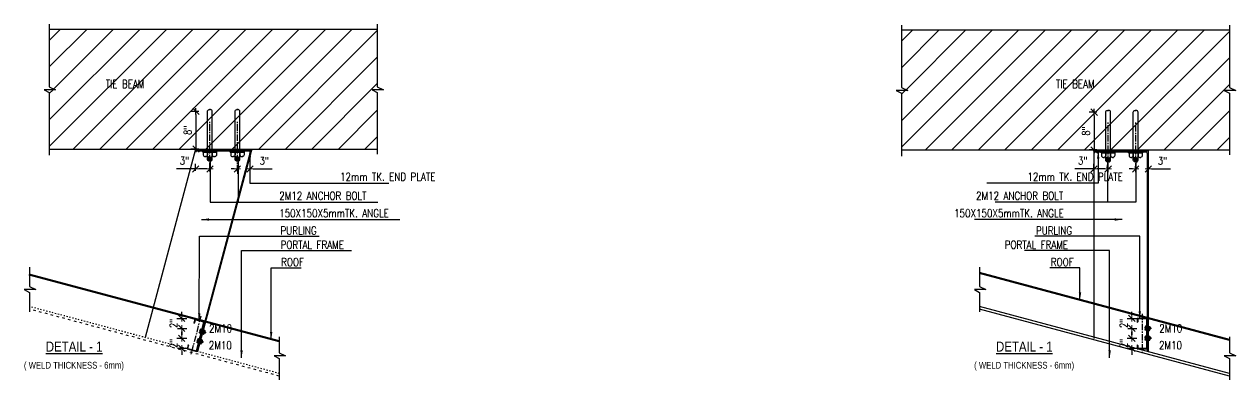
# Model space of a CAD drawing. Extents: x -95606 to 113309, y -42160 to -940.
# Drawn here: x -95188.2 to -94945.9, y -25298.9 to -25227.8 of the extents above; entities that cross this region are included whole.
import ezdxf

# ---------------------------------------------------------------- set-up
doc = ezdxf.new("R2010")
doc.units = 0
doc.header["$LTSCALE"] = 0.02
doc.header["$MEASUREMENT"] = 0
doc.header["$PDMODE"] = 3
doc.header["$PDSIZE"] = -2
for name, pattern in [('ACAD_ISO03W100', [30, 12, -18]), ('CENTER', [50.8, 31.75, -6.35, 6.35, -6.35]), ('CENTERX2', [101.6, 63.5, -12.7, 12.7, -12.7]), ('DASHEDX2', [1.5, 1, -0.5])]:
    doc.linetypes.add(name, pattern=pattern)
doc.layers.get('0').update_dxf_attribs({"linetype": 'CONTINUOUS'})
doc.layers.get('DEFPOINTS').update_dxf_attribs({"linetype": 'CONTINUOUS'})
for name, color, linetype in [('A-5T', 4, 'CONTINUOUS'), ('A-C PURLIN', 1, 'CONTINUOUS'), ('A-DIM', 1, 'CONTINUOUS'), ('A-GRID', 7, 'CENTERX2'), ('A-OL', 2, 'CONTINUOUS'), ('A-P FRAME', 4, 'CONTINUOUS'), ('dimentions', 8, 'CONTINUOUS'), ('EXLINE', 33, 'CONTINUOUS'), ('GUSSET', 1, 'CONTINUOUS'), ('OL', 2, 'CONTINUOUS'), ('RF5', 6, 'CONTINUOUS'), ('S-DIM', 7, 'CONTINUOUS'), ('S-TXT', 2, 'CONTINUOUS')]:
    doc.layers.add(name, color=color, linetype=linetype)
doc.layers.add('HACH', color=8, linetype='CONTINUOUS', lineweight=9)
doc.styles.add('ROMANS', font='romans.shx', dxfattribs={"width": 0.8})
doc.styles.get("Standard").update_dxf_attribs({"font": 'ISOCP'})
doc.dimstyles.new('DA16', dxfattribs={"dimscale": 16, "dimtxt": 0.1, "dimasz": 0.09375, "dimexe": 0, "dimexo": 0, "dimgap": 0.03125, "dimtad": 1, "dimdec": 0, "dimzin": 7, "dimdsep": 46, "dimlunit": 4, "dimtxsty": 'ROMANS', "dimcen": 0.09375, "dimclrd": 1, "dimclre": 1, "dimclrt": 2, "dimadec": 0, "dimazin": 0, "dimtfac": 0.03125, "dimtdec": 4, "dimtofl": 0, "dimtmove": 0, "dimatfit": 3, "dimfxl": 1, "dimfrac": 2, "dimtolj": 1, "dimtzin": 0, "dimarcsym": 0})
doc.dimstyles.new('TK16', dxfattribs={"dimscale": 16, "dimtxt": 0.09375, "dimasz": 0.04, "dimexe": 0.0625, "dimexo": 0.015625, "dimgap": 0.046875, "dimtad": 1, "dimdec": 1, "dimzin": 11, "dimdsep": 46, "dimlunit": 4, "dimtxsty": 'ROMANS', "dimblk1": 'TK1', "dimblk2": 'TK1', "dimsah": 1, "dimcen": 0.09375, "dimclrd": 1, "dimclre": 1, "dimclrt": 2, "dimadec": 0, "dimazin": 0, "dimtfac": 1, "dimtofl": 0, "dimtmove": 0, "dimatfit": 3, "dimldrblk": 'TK1', "dimfxl": 1, "dimfrac": 2, "dimtolj": 1, "dimtzin": 9, "dimarcsym": 0})

# ---------------------------------------------------------------- blocks, each defined once
blk = doc.blocks.new('A$C6334769A')
at = {"layer": 'GUSSET'}
h = blk.add_hatch(dxfattribs=at)
h.set_pattern_fill('LINE', color=8, scale=33, angle=-90, style=0)
h.set_pattern_definition([(90, (48431.668, -199664.318), (4.125, 2e-16), [])])
edge = h.paths.add_edge_path()
edge.add_line((13, 8.1), (26.4, 8.1))
edge.add_ellipse((26.4, 2.1), major_axis=(4.24, -4.24), ratio=1, start_angle=45, end_angle=135, ccw=False)
edge.add_line((32.4, 2.1), (32.4, 0))
edge.add_line((32.4, 0), (32.4, -2.1))
edge.add_ellipse((26.4, -2.1), major_axis=(4.24, 4.24), ratio=1, start_angle=225, end_angle=315, ccw=False)
edge.add_line((26.4, -8.1), (19.2, -8.1))
edge.add_line((19.2, -8.1), (13, -8.1))
edge.add_ellipse((13, -2.1), major_axis=(4.24, -4.24), ratio=1, start_angle=315, end_angle=405)
edge.add_line((19, -2.1), (19, 0))
edge.add_line((19, 0), (19, 2.1))
edge.add_ellipse((13, 2.1), major_axis=(4.24, -4.24), ratio=1, start_angle=45, end_angle=135)
at = {"layer": 'A-OL', "color": 1}
for p, q in [((2.5, 23.5), (0, 23.5)), ((0, 23.5), (0, -23.7)), ((2.5, -23.7), (2.5, 23.5)), ((2.5, -23.7), (0, -23.7))]:
    blk.add_line(p, q, dxfattribs=at)
at = {"layer": 'OL', "linetype": 'DASHEDX2'}
for p, q in [((0, 7.9), (-15.9, 7.9)), ((0, -8.1), (-15.9, -8.1))]:
    blk.add_line(p, q, dxfattribs=at)
at = {"layer": 'OL'}
blk.add_line((24, -8.1), (2.1, -8.1), dxfattribs=at)
for points in [[(2.5, 22.1), (11.5, 22.1, -0.414214), (17.5, 16.1), (17.5, 17.6)], [(2.5, 8.1), (11.5, 8.1, 0.414214), (17.5, 14.1), (17.5, 17.6)], [(19, 0), (19, 2.1, 0.414214), (13, 8.1), (5.7, 8.1)], [(19, 0), (19, -2.1, -0.414214), (13, -8.1), (10.8, -8.1)], [(32.4, 0), (32.4, 2.1, 0.414214), (26.4, 8.1), (11, 8.1)], [(32.4, 0), (32.4, -2.1, -0.414214), (26.4, -8.1), (11, -8.1)], [(2.5, -8.1), (11.5, -8.1, -0.414214), (17.5, -14.1), (17.5, -12.6)], [(2.5, -22.1), (11.5, -22.1, 0.414214), (17.5, -16.1), (17.5, -12.6)]]:
    blk.add_lwpolyline(points, format="xyb", dxfattribs=at)
blk.add_lwpolyline([(21.1, -8.1), (20, -8.1), (2.1, -8.1)], dxfattribs=at)
blk = doc.blocks.new('A$C266C00F5')
at = {"layer": 'A-GRID'}
blk.add_line((0, 1.42), (9.91, 1.42), dxfattribs=at)
at = {"layer": 'A-P FRAME', "color": 2, "ltscale": 7}
for p, q in [((4.48, 1.9), (11.98, 1.9)), ((4.48, 0.94), (11.98, 0.94))]:
    blk.add_line(p, q, dxfattribs=at)
at = {"layer": 'OL'}
for points in [[(11.2, 1.9), (11.98, 1.9, -0.414214), (12.34, 1.54), (12.34, 1.33)], [(11.2, 0.94), (11.98, 0.94, 0.414214), (12.34, 1.3), (12.34, 1.51)]]:
    blk.add_lwpolyline(points, format="xyb", dxfattribs=at)
at = {"layer": 'A-P FRAME', "color": 2, "ltscale": 7, "xscale": -0.06, "yscale": 0.06, "zscale": 0.06}
blk.add_blockref('A$C6334769A', (4, 1.42), dxfattribs=at)
blk = doc.blocks.new('TK1')
at = {"color": 4, "linetype": 'Continuous'}
blk.add_line((-1, -1), (1, 1), dxfattribs=at)
at = {"color": 1, "linetype": 'ByBlock'}
blk.add_line((-1, 0), (1, 0), dxfattribs=at)
blk = doc.blocks.new('*D665')
at = {"layer": 'DEFPOINTS', "color": 0, "lineweight": -2, "transparency": 16777216}
for p in [(-94973.43, -25245.41), (-94974.25, -25252.95), (-94973.43, -25252.95)]:
    blk.add_point(p, dxfattribs=at)
at = {"layer": 'dimentions', "color": 1, "lineweight": -2, "transparency": 16777216}
for p, q in [((-94973.68, -25245.41), (-94975.25, -25245.41)), ((-94974.25, -25246.05), (-94974.25, -25252.31)), ((-94973.68, -25252.95), (-94975.25, -25252.95))]:
    blk.add_line(p, q, dxfattribs=at)
at = {"layer": 'dimentions', "color": 1, "lineweight": -2, "transparency": 16777216, "xscale": 0.64, "yscale": 0.64, "zscale": 0.64}
for p, rotation in [((-94974.25, -25245.41), 90), ((-94974.25, -25252.95), 270)]:
    blk.add_blockref('TK1', p, dxfattribs=dict(at, rotation=rotation))
at = {"layer": 'dimentions', "color": 2, "transparency": 16777216, "insert": (-94975.89, -25249.18), "char_height": 1.5, "attachment_point": 5, "rotation": 90, "style": 'ROMANS'}
blk.add_mtext('\\A1;8"', dxfattribs=at)
blk = doc.blocks.new('*D666')
at = {"layer": 'DEFPOINTS', "color": 0, "lineweight": -2, "transparency": 16777216}
for p in [(-94967.95, -25286.61), (-94967.77, -25288.61), (-94966.71, -25288.61)]:
    blk.add_point(p, dxfattribs=at)
at = {"layer": 'HACH', "color": 1, "lineweight": -2, "transparency": 16777216}
for p, q in [((-94967.67, -25286.61), (-94965.71, -25286.61)), ((-94966.71, -25285.97), (-94966.71, -25285.33)), ((-94967.52, -25288.61), (-94965.71, -25288.61)), ((-94966.71, -25289.25), (-94966.71, -25289.89))]:
    blk.add_line(p, q, dxfattribs=at)
at = {"layer": 'HACH', "color": 1, "lineweight": -2, "transparency": 16777216, "xscale": 0.64, "yscale": 0.64, "zscale": 0.64}
for p, rotation in [((-94966.71, -25286.61), 270), ((-94966.71, -25288.61), 90)]:
    blk.add_blockref('TK1', p, dxfattribs=dict(at, rotation=rotation))
at = {"layer": 'HACH', "color": 2, "transparency": 16777216, "insert": (-94968.35, -25287.61), "char_height": 1.5, "attachment_point": 5, "rotation": 90, "style": 'ROMANS'}
blk.add_mtext('\\A1;2"', dxfattribs=at)
blk = doc.blocks.new('*D667')
at = {"layer": 'DEFPOINTS', "color": 0, "lineweight": -2, "transparency": 16777216}
for p in [(-94967.95, -25290.6), (-94967.77, -25292.6), (-94966.71, -25292.6)]:
    blk.add_point(p, dxfattribs=at)
at = {"layer": 'HACH', "color": 1, "lineweight": -2, "transparency": 16777216}
for p, q in [((-94967.67, -25290.6), (-94965.71, -25290.6)), ((-94966.71, -25289.96), (-94966.71, -25289.32)), ((-94967.52, -25292.6), (-94965.71, -25292.6)), ((-94966.71, -25293.24), (-94966.71, -25293.88))]:
    blk.add_line(p, q, dxfattribs=at)
at = {"layer": 'HACH', "color": 1, "lineweight": -2, "transparency": 16777216, "xscale": 0.64, "yscale": 0.64, "zscale": 0.64}
for p, rotation in [((-94966.71, -25290.6), 270), ((-94966.71, -25292.6), 90)]:
    blk.add_blockref('TK1', p, dxfattribs=dict(at, rotation=rotation))
at = {"layer": 'HACH', "color": 2, "transparency": 16777216, "insert": (-94968.35, -25291.6), "char_height": 1.5, "attachment_point": 5, "rotation": 90, "style": 'ROMANS'}
blk.add_mtext('\\A1;2"', dxfattribs=at)
blk = doc.blocks.new('*D668')
at = {"layer": 'DEFPOINTS', "color": 0, "lineweight": -2, "transparency": 16777216}
for p in [(-94965.94, -25256.58), (-94963.43, -25256.58), (-94963.43, -25256.76)]:
    blk.add_point(p, dxfattribs=at)
at = {"layer": 'HACH', "color": 1, "lineweight": -2, "transparency": 16777216}
for p, q in [((-94966.58, -25256.76), (-94967.22, -25256.76)), ((-94965.94, -25256.76), (-94965.94, -25257.76)), ((-94963.43, -25256.76), (-94963.43, -25257.76)), ((-94962.79, -25256.76), (-94959, -25256.76))]:
    blk.add_line(p, q, dxfattribs=at)
at = {"layer": 'HACH', "color": 1, "lineweight": -2, "transparency": 16777216, "xscale": 0.64, "yscale": 0.64, "zscale": 0.64}
blk.add_blockref('TK1', (-94965.94, -25256.76), dxfattribs=at)
at = {"layer": 'HACH', "color": 1, "lineweight": -2, "transparency": 16777216, "xscale": 0.64, "yscale": 0.64, "zscale": 0.64, "rotation": 180}
blk.add_blockref('TK1', (-94963.43, -25256.76), dxfattribs=at)
at = {"layer": 'HACH', "color": 2, "transparency": 16777216, "insert": (-94960.57, -25255.12), "char_height": 1.5, "attachment_point": 5, "style": 'ROMANS'}
blk.add_mtext('\\A1;3"', dxfattribs=at)
blk = doc.blocks.new('*D669')
at = {"layer": 'DEFPOINTS', "color": 0, "lineweight": -2, "transparency": 16777216}
for p in [(-94974.3, -25256.74), (-94974.3, -25257.39), (-94971.45, -25257.39)]:
    blk.add_point(p, dxfattribs=at)
at = {"layer": 'HACH', "color": 1, "lineweight": -2, "transparency": 16777216}
for p, q in [((-94974.3, -25256.74), (-94978.1, -25256.74)), ((-94974.3, -25257.14), (-94974.3, -25255.74)), ((-94972.09, -25256.74), (-94973.66, -25256.74)), ((-94971.45, -25257.14), (-94971.45, -25255.74))]:
    blk.add_line(p, q, dxfattribs=at)
at = {"layer": 'HACH', "color": 1, "lineweight": -2, "transparency": 16777216, "xscale": 0.64, "yscale": 0.64, "zscale": 0.64, "rotation": 180}
blk.add_blockref('TK1', (-94974.3, -25256.74), dxfattribs=at)
at = {"layer": 'HACH', "color": 1, "lineweight": -2, "transparency": 16777216, "xscale": 0.64, "yscale": 0.64, "zscale": 0.64}
blk.add_blockref('TK1', (-94971.45, -25256.74), dxfattribs=at)
at = {"layer": 'HACH', "color": 2, "transparency": 16777216, "insert": (-94976.52, -25255.1), "char_height": 1.5, "attachment_point": 5, "style": 'ROMANS'}
blk.add_mtext('\\A1;3"', dxfattribs=at)
blk = doc.blocks.new('*D670')
at = {"layer": 'DEFPOINTS', "color": 0, "lineweight": -2, "transparency": 16777216}
for p in [(-95153.08, -25245.25), (-95153.9, -25252.79), (-95153.08, -25252.79)]:
    blk.add_point(p, dxfattribs=at)
at = {"layer": 'dimentions', "color": 1, "lineweight": -2, "transparency": 16777216}
for p, q in [((-95153.33, -25245.25), (-95154.9, -25245.25)), ((-95153.9, -25245.89), (-95153.9, -25252.15)), ((-95153.33, -25252.79), (-95154.9, -25252.79))]:
    blk.add_line(p, q, dxfattribs=at)
at = {"layer": 'dimentions', "color": 1, "lineweight": -2, "transparency": 16777216, "xscale": 0.64, "yscale": 0.64, "zscale": 0.64}
for p, rotation in [((-95153.9, -25245.25), 90), ((-95153.9, -25252.79), 270)]:
    blk.add_blockref('TK1', p, dxfattribs=dict(at, rotation=rotation))
at = {"layer": 'dimentions', "color": 2, "transparency": 16777216, "insert": (-95155.54, -25249.02), "char_height": 1.5, "attachment_point": 5, "rotation": 90, "style": 'ROMANS'}
blk.add_mtext('\\A1;8"', dxfattribs=at)
blk = doc.blocks.new('*D674')
at = {"layer": 'DEFPOINTS', "color": 0, "lineweight": -2, "transparency": 16777216}
for p in [(-95157.98, -25286.61), (-95157.81, -25288.61), (-95156.74, -25288.61)]:
    blk.add_point(p, dxfattribs=at)
at = {"layer": 'HACH', "color": 1, "lineweight": -2, "transparency": 16777216}
for p, q in [((-95157.7, -25286.61), (-95155.74, -25286.61)), ((-95156.74, -25285.97), (-95156.74, -25285.33)), ((-95157.56, -25288.61), (-95155.74, -25288.61)), ((-95156.74, -25289.25), (-95156.74, -25289.89))]:
    blk.add_line(p, q, dxfattribs=at)
at = {"layer": 'HACH', "color": 1, "lineweight": -2, "transparency": 16777216, "xscale": 0.64, "yscale": 0.64, "zscale": 0.64}
for p, rotation in [((-95156.74, -25286.61), 270), ((-95156.74, -25288.61), 90)]:
    blk.add_blockref('TK1', p, dxfattribs=dict(at, rotation=rotation))
at = {"layer": 'HACH', "color": 2, "transparency": 16777216, "insert": (-95158.38, -25287.61), "char_height": 1.5, "attachment_point": 5, "rotation": 90, "style": 'ROMANS'}
blk.add_mtext('\\A1;2"', dxfattribs=at)
blk = doc.blocks.new('*D671')
at = {"layer": 'DEFPOINTS', "color": 0, "lineweight": -2, "transparency": 16777216}
for p in [(-95157.98, -25290.6), (-95157.81, -25292.6), (-95156.74, -25292.6)]:
    blk.add_point(p, dxfattribs=at)
at = {"layer": 'HACH', "color": 1, "lineweight": -2, "transparency": 16777216}
for p, q in [((-95157.7, -25290.6), (-95155.74, -25290.6)), ((-95156.74, -25289.96), (-95156.74, -25289.32)), ((-95157.56, -25292.6), (-95155.74, -25292.6)), ((-95156.74, -25293.24), (-95156.74, -25293.88))]:
    blk.add_line(p, q, dxfattribs=at)
at = {"layer": 'HACH', "color": 1, "lineweight": -2, "transparency": 16777216, "xscale": 0.64, "yscale": 0.64, "zscale": 0.64}
for p, rotation in [((-95156.74, -25290.6), 270), ((-95156.74, -25292.6), 90)]:
    blk.add_blockref('TK1', p, dxfattribs=dict(at, rotation=rotation))
at = {"layer": 'HACH', "color": 2, "transparency": 16777216, "insert": (-95158.38, -25291.6), "char_height": 1.5, "attachment_point": 5, "rotation": 90, "style": 'ROMANS'}
blk.add_mtext('\\A1;2"', dxfattribs=at)
blk = doc.blocks.new('*D672')
at = {"layer": 'DEFPOINTS', "color": 0, "lineweight": -2, "transparency": 16777216}
for p in [(-95145.59, -25256.58), (-95143.08, -25256.58), (-95143.08, -25256.76)]:
    blk.add_point(p, dxfattribs=at)
at = {"layer": 'HACH', "color": 1, "lineweight": -2, "transparency": 16777216}
for p, q in [((-95146.23, -25256.76), (-95146.87, -25256.76)), ((-95145.59, -25256.76), (-95145.59, -25257.76)), ((-95143.08, -25256.76), (-95143.08, -25257.76)), ((-95142.44, -25256.76), (-95138.65, -25256.76))]:
    blk.add_line(p, q, dxfattribs=at)
at = {"layer": 'HACH', "color": 1, "lineweight": -2, "transparency": 16777216, "xscale": 0.64, "yscale": 0.64, "zscale": 0.64}
blk.add_blockref('TK1', (-95145.59, -25256.76), dxfattribs=at)
at = {"layer": 'HACH', "color": 1, "lineweight": -2, "transparency": 16777216, "xscale": 0.64, "yscale": 0.64, "zscale": 0.64, "rotation": 180}
blk.add_blockref('TK1', (-95143.08, -25256.76), dxfattribs=at)
at = {"layer": 'HACH', "color": 2, "transparency": 16777216, "insert": (-95140.22, -25255.12), "char_height": 1.5, "attachment_point": 5, "style": 'ROMANS'}
blk.add_mtext('\\A1;3"', dxfattribs=at)
blk = doc.blocks.new('*D673')
at = {"layer": 'DEFPOINTS', "color": 0, "lineweight": -2, "transparency": 16777216}
for p in [(-95153.95, -25256.74), (-95153.95, -25257.39), (-95151.1, -25257.39)]:
    blk.add_point(p, dxfattribs=at)
at = {"layer": 'HACH', "color": 1, "lineweight": -2, "transparency": 16777216}
for p, q in [((-95153.95, -25256.74), (-95157.75, -25256.74)), ((-95153.95, -25257.14), (-95153.95, -25255.74)), ((-95151.74, -25256.74), (-95153.31, -25256.74)), ((-95151.1, -25257.14), (-95151.1, -25255.74))]:
    blk.add_line(p, q, dxfattribs=at)
at = {"layer": 'HACH', "color": 1, "lineweight": -2, "transparency": 16777216, "xscale": 0.64, "yscale": 0.64, "zscale": 0.64, "rotation": 180}
blk.add_blockref('TK1', (-95153.95, -25256.74), dxfattribs=at)
at = {"layer": 'HACH', "color": 1, "lineweight": -2, "transparency": 16777216, "xscale": 0.64, "yscale": 0.64, "zscale": 0.64}
blk.add_blockref('TK1', (-95151.1, -25256.74), dxfattribs=at)
at = {"layer": 'HACH', "color": 2, "transparency": 16777216, "insert": (-95156.17, -25255.1), "char_height": 1.5, "attachment_point": 5, "style": 'ROMANS'}
blk.add_mtext('\\A1;3"', dxfattribs=at)

msp = doc.modelspace()

# ---------------------------------------------------------------- hatches: boundary and pattern name
at = {"layer": 'dimentions', "ltscale": 2}
h = msp.add_hatch(dxfattribs=at)
h.set_pattern_fill('ANSI31', color=1, angle=-0.00023, style=0)
h.set_pattern_definition([(44.99976675, (-74378.30204, 3754.61293), (-0.0883879878, 0.0883887075), [])])
h.paths.add_polyline_path([(-95150.351, -25252.793), (-95150.591, -25252.793), (-95150.591, -25253.033), (-95150.351, -25253.033), (-95142.7, -25253.033), (-95142.7, -25252.793)])
h.paths.add_polyline_path([(-95153.951, -25252.793), (-95153.951, -25253.033), (-95150.591, -25253.033), (-95150.591, -25252.793)])
h = msp.add_hatch(dxfattribs=at)
h.set_pattern_fill('ANSI31', color=1, style=0)
h.set_pattern_definition([(45, (-74198.77005, 3754.53959), (-0.08838834765, 0.08838834765), [])])
h.paths.add_polyline_path([(-94970.701, -25252.951), (-94970.941, -25252.951), (-94970.941, -25253.191), (-94970.701, -25253.191), (-94963.433, -25253.191), (-94963.433, -25252.951)])
h.paths.add_polyline_path([(-94974.301, -25252.951), (-94974.301, -25253.191), (-94970.941, -25253.191), (-94970.941, -25252.951)])
at = {"layer": 'GUSSET'}
h = msp.add_hatch(dxfattribs=at)
h.set_pattern_fill('LINE', color=8, scale=0.486756, angle=90.292, style=0)
h.set_pattern_definition([(269.708, (-94233.9995, -22347.20231), (0.0608437713, -0.0003100845), [])])
edge = h.paths.add_edge_path()
edge.add_line((-94963.185, -25288.732), (-94962.987, -25288.733))
edge.add_ellipse((-94962.986, -25288.644), major_axis=(0.0779, 0.0419), ratio=1, start_angle=241.416, end_angle=331.416)
edge.add_line((-94962.898, -25288.645), (-94962.898, -25288.614))
edge.add_line((-94962.898, -25288.614), (-94962.898, -25288.583))
edge.add_ellipse((-94962.986, -25288.582), major_axis=(0.0779, 0.0419), ratio=1, start_angle=331.416, end_angle=421.416)
edge.add_line((-94962.986, -25288.494), (-94963.092, -25288.493))
edge.add_line((-94963.092, -25288.493), (-94963.184, -25288.493))
edge.add_ellipse((-94963.185, -25288.581), major_axis=(0.0779, 0.0419), ratio=1, start_angle=331.416, end_angle=421.416, ccw=False)
edge.add_line((-94963.096, -25288.582), (-94963.096, -25288.613))
edge.add_line((-94963.096, -25288.613), (-94963.097, -25288.644))
edge.add_ellipse((-94963.185, -25288.643), major_axis=(0.0779, 0.0419), ratio=1, start_angle=241.416, end_angle=331.416, ccw=False)
h = msp.add_hatch(dxfattribs=at)
h.set_pattern_fill('LINE', color=8, scale=0.486756, angle=75.292, style=0)
h.set_pattern_definition([(254.7079955, (-93687.12833, -22638.842), (0.0586903131, -0.01604705), [])])
edge = h.paths.add_edge_path()
edge.add_line((-95152.792, -25291.414), (-95152.6, -25291.466))
edge.add_ellipse((-95152.577, -25291.381), major_axis=(0.0861, 0.0203), ratio=1, start_angle=241.416, end_angle=331.416)
edge.add_line((-95152.492, -25291.404), (-95152.484, -25291.374))
edge.add_line((-95152.484, -25291.374), (-95152.475, -25291.344))
edge.add_ellipse((-95152.561, -25291.321), major_axis=(0.0861, 0.0203), ratio=1, start_angle=331.416, end_angle=421.416)
edge.add_line((-95152.537, -25291.236), (-95152.64, -25291.208))
edge.add_line((-95152.64, -25291.208), (-95152.729, -25291.183))
edge.add_ellipse((-95152.752, -25291.269), major_axis=(0.0861, 0.0203), ratio=1, start_angle=331.416, end_angle=421.416, ccw=False)
edge.add_line((-95152.667, -25291.292), (-95152.675, -25291.322))
edge.add_line((-95152.675, -25291.322), (-95152.683, -25291.352))
edge.add_ellipse((-95152.769, -25291.329), major_axis=(0.0861, 0.0203), ratio=1, start_angle=241.416, end_angle=331.416, ccw=False)
h = msp.add_hatch(dxfattribs=at)
h.set_pattern_fill('LINE', color=8, scale=0.486756, angle=75.292, style=0)
h.set_pattern_definition([(254.7079955, (-93686.615286, -22636.9273), (0.0586903131, -0.01604705), [])])
edge = h.paths.add_edge_path()
edge.add_line((-95152.279, -25289.499), (-95152.087, -25289.552))
edge.add_ellipse((-95152.064, -25289.466), major_axis=(0.0861, 0.0203), ratio=1, start_angle=241.416, end_angle=331.416)
edge.add_line((-95151.979, -25289.49), (-95151.97, -25289.46))
edge.add_line((-95151.97, -25289.46), (-95151.962, -25289.43))
edge.add_ellipse((-95152.048, -25289.406), major_axis=(0.0861, 0.0203), ratio=1, start_angle=331.416, end_angle=421.416)
edge.add_line((-95152.024, -25289.321), (-95152.127, -25289.293))
edge.add_line((-95152.127, -25289.293), (-95152.216, -25289.269))
edge.add_ellipse((-95152.239, -25289.354), major_axis=(0.0861, 0.0203), ratio=1, start_angle=331.416, end_angle=421.416, ccw=False)
edge.add_line((-95152.154, -25289.377), (-95152.162, -25289.407))
edge.add_line((-95152.162, -25289.407), (-95152.17, -25289.437))
edge.add_ellipse((-95152.256, -25289.414), major_axis=(0.0861, 0.0203), ratio=1, start_angle=241.416, end_angle=331.416, ccw=False)
h = msp.add_hatch(dxfattribs=at)
h.set_pattern_fill('LINE', color=8, scale=0.486756, angle=90.292, style=0)
h.set_pattern_definition([(269.708, (-94233.9995, -22349.18456), (0.0608437713, -0.0003100845), [])])
edge = h.paths.add_edge_path()
edge.add_line((-94963.185, -25290.714), (-94962.987, -25290.715))
edge.add_ellipse((-94962.986, -25290.627), major_axis=(0.0779, 0.0419), ratio=1, start_angle=241.416, end_angle=331.416)
edge.add_line((-94962.898, -25290.627), (-94962.898, -25290.596))
edge.add_line((-94962.898, -25290.596), (-94962.898, -25290.565))
edge.add_ellipse((-94962.986, -25290.565), major_axis=(0.0779, 0.0419), ratio=1, start_angle=331.416, end_angle=421.416)
edge.add_line((-94962.986, -25290.476), (-94963.092, -25290.475))
edge.add_line((-94963.092, -25290.475), (-94963.184, -25290.475))
edge.add_ellipse((-94963.185, -25290.564), major_axis=(0.0779, 0.0419), ratio=1, start_angle=331.416, end_angle=421.416, ccw=False)
edge.add_line((-94963.096, -25290.564), (-94963.096, -25290.595))
edge.add_line((-94963.096, -25290.595), (-94963.097, -25290.626))
edge.add_ellipse((-94963.185, -25290.626), major_axis=(0.0779, 0.0419), ratio=1, start_angle=241.416, end_angle=331.416, ccw=False)
at = {"layer": 'S-TXT', "linetype": 'CENTER', "lineweight": -2}
h = msp.add_hatch(dxfattribs=at)
h.set_pattern_fill('ANSI31', color=253, scale=30)
h.set_pattern_definition([(45, (-48953.2255, 2113.8757), (-2.65165043, 2.65165043), [])])
h.paths.add_polyline_path([(-95183.21, -25228.793), (-95183.21, -25240.323), (-95181.949, -25240.925), (-95184.253, -25240.925), (-95183.21, -25241.472), (-95183.21, -25252.793), (-95117.614, -25252.793), (-95117.614, -25241.472), (-95118.656, -25240.925), (-95116.353, -25240.925), (-95117.614, -25240.323), (-95117.614, -25228.793)])
h = msp.add_hatch(dxfattribs=at)
h.set_pattern_fill('ANSI31', color=253, scale=30)
h.set_pattern_definition([(45, (-48782.7976, 2113.7177), (-2.65165043, 2.65165043), [])])
h.paths.add_polyline_path([(-95012.782, -25228.951), (-95012.782, -25240.481), (-95011.522, -25241.083), (-95013.825, -25241.083), (-95012.782, -25241.63), (-95012.782, -25252.951), (-94947.186, -25252.951), (-94947.186, -25241.63), (-94948.228, -25241.083), (-94945.925, -25241.083), (-94947.186, -25240.481), (-94947.186, -25228.951)])

# ---------------------------------------------------------------- linework, layer by layer
at = {"layer": 'A-C PURLIN'}
for p, q in [((-95153.951, -25252.793), (-95164.041, -25290.448)), ((-95142.903, -25252.793), (-95142.903, -25252.793)), ((-95142.699, -25252.793), (-95142.7, -25252.793)), ((-95142.764, -25253.033), (-95153.951, -25253.033)), ((-95143.269, -25253.229), (-95153.755, -25253.229)), ((-95143.073, -25253.426), (-95153.733, -25293.21)), ((-95142.764, -25253.033), (-95153.543, -25293.261)), ((-94974.301, -25252.951), (-94974.301, -25290.654)), ((-94963.433, -25253.191), (-94974.301, -25253.191)), ((-94963.826, -25253.387), (-94974.105, -25253.387)), ((-94963.629, -25253.584), (-94963.629, -25293.228)), ((-94963.433, -25253.191), (-94963.433, -25293.279))]:
    msp.add_line(p, q, dxfattribs=at)
for centre, start, end in [((-95153.755, -25253.033), 179.99977, 269.99977), ((-95143.269, -25253.426), 359.99977, 89.99977), ((-94974.105, -25253.191), 180, 270), ((-94963.826, -25253.584), 0, 90)]:
    msp.add_arc(centre, 0.197, start, end, dxfattribs=at)
at = {"layer": 'A-DIM', "linetype": 'ACAD_ISO03W100', "ltscale": 2}
msp.add_line((-95137.221, -25298.152), (-95187.185, -25284.764), dxfattribs=at)
at = {"layer": 'A-DIM', "ltscale": 2}
msp.add_line((-94947.186, -25298.152), (-94997.15, -25284.764), dxfattribs=at)
at = {"layer": 'A-GRID'}
for p, q in [((-95152.883, -25286.176), (-95154.929, -25293.81)), ((-94964.629, -25285.678), (-94964.629, -25293.581)), ((-95151.865, -25289.487), (-95153.233, -25289.112)), ((-94962.789, -25288.612), (-94964.207, -25288.605)), ((-95152.378, -25291.401), (-95153.746, -25291.027)), ((-94962.789, -25290.595), (-94964.207, -25290.587))]:
    msp.add_line(p, q, dxfattribs=at)
at = {"layer": 'A-OL', "color": 1}
for p, q in [((-95152.896, -25289.686), (-95152.65, -25288.787)), ((-95152.611, -25289.766), (-95152.365, -25288.867)), ((-94963.733, -25289.071), (-94963.728, -25288.14)), ((-94963.437, -25289.075), (-94963.433, -25288.143)), ((-95153.409, -25291.6), (-95153.163, -25290.702)), ((-95153.124, -25291.68), (-95152.878, -25290.782)), ((-94963.733, -25291.054), (-94963.728, -25290.122)), ((-94963.437, -25291.057), (-94963.433, -25290.126))]:
    msp.add_line(p, q, dxfattribs=at)
at = {"layer": 'A-OL', "color": 1, "linetype": 'DASHEDX2'}
for p, q in [((-95152.685, -25288.777), (-95152.65, -25288.787)), ((-95152.33, -25288.877), (-95152.365, -25288.867)), ((-94963.769, -25289.071), (-94963.733, -25289.071)), ((-94963.765, -25288.14), (-94963.728, -25288.14)), ((-94963.401, -25289.075), (-94963.437, -25289.075)), ((-94963.396, -25288.144), (-94963.433, -25288.143)), ((-95153.198, -25290.692), (-95153.163, -25290.702)), ((-95152.931, -25289.676), (-95152.896, -25289.686)), ((-95152.843, -25290.791), (-95152.878, -25290.782)), ((-95152.576, -25289.775), (-95152.611, -25289.766)), ((-94963.769, -25291.053), (-94963.733, -25291.054)), ((-94963.765, -25290.122), (-94963.728, -25290.122)), ((-94963.401, -25291.057), (-94963.437, -25291.057)), ((-94963.396, -25290.126), (-94963.433, -25290.126)), ((-95153.444, -25291.591), (-95153.409, -25291.6)), ((-95153.089, -25291.69), (-95153.124, -25291.68))]:
    msp.add_line(p, q, dxfattribs=at)
at = {"layer": 'A-P FRAME', "color": 3}
for points in [[(-94965.629, -25291.892), (-94965.629, -25292.692), (-94963.629, -25292.692), (-94963.629, -25286.612), (-94965.629, -25286.612), (-94965.629, -25287.412)], [(-94965.532, -25292.02), (-94965.532, -25292.595), (-94963.727, -25292.595), (-94963.727, -25286.71), (-94965.532, -25286.71), (-94965.532, -25287.285)], [(-95155.458, -25291.92), (-95155.665, -25292.692), (-95153.733, -25293.21), (-95152.159, -25287.337), (-95154.091, -25286.82), (-95154.298, -25287.592)], [(-95155.375, -25291.99), (-95155.545, -25292.623), (-95153.802, -25293.09), (-95152.279, -25287.406), (-95154.022, -25286.939), (-95154.183, -25287.54)]]:
    msp.add_lwpolyline(points, dxfattribs=at)
for centre, radius, start, end in [((-95154.282, -25287.476), 0.118, 261.97146, 326.84387), ((-94965.675, -25287.277), 0.143, 288.40638, 356.54674), ((-95155.503, -25292.056), 0.143, 27.111, 71.59362), ((-94965.675, -25292.028), 0.143, 3.45326, 71.59362)]:
    msp.add_arc(centre, radius, start, end, dxfattribs=at)
at = {"layer": 'dimentions', "color": 1, "ltscale": 2}
msp.add_line((-94963.433, -25252.951), (-94963.433, -25253.191), dxfattribs=at)
for points in [[(-95142.7, -25252.793), (-95142.7, -25253.033), (-95153.951, -25253.033), (-95153.951, -25252.793), (-95142.7, -25252.793)], [(-94963.433, -25253.191), (-94974.301, -25253.191), (-94974.301, -25252.951), (-94963.433, -25252.951)]]:
    msp.add_lwpolyline(points, dxfattribs=at)
at = {"layer": 'EXLINE'}
for p, q in [((-95183.21, -25228.793), (-95117.614, -25228.793)), ((-95012.782, -25228.951), (-94947.186, -25228.951)), ((-95183.21, -25252.793), (-95117.614, -25252.793)), ((-95012.782, -25252.951), (-94947.186, -25252.951))]:
    msp.add_line(p, q, dxfattribs=at)
at = {"layer": 'EXLINE', "color": 4}
for p, q in [((-95137.221, -25291.136), (-95187.266, -25277.753)), ((-95137.221, -25291.332), (-95187.266, -25277.949)), ((-94947.186, -25290.814), (-94997.15, -25277.453)), ((-94947.186, -25291.01), (-94997.15, -25277.648))]:
    msp.add_line(p, q, dxfattribs=at)
at = {"layer": 'EXLINE', "color": 2, "linetype": 'ACAD_ISO03W100'}
msp.add_line((-95137.221, -25297.634), (-95187.185, -25284.247), dxfattribs=at)
at = {"layer": 'EXLINE', "color": 2}
msp.add_line((-94947.186, -25297.634), (-94997.15, -25284.247), dxfattribs=at)
at = {"layer": 'OL'}
for p, q in [((-95152.685, -25288.777), (-95152.931, -25289.676)), ((-95152.33, -25288.877), (-95152.576, -25289.775)), ((-94963.765, -25288.14), (-94963.769, -25289.071)), ((-94963.022, -25288.494), (-94963.404, -25288.492)), ((-94963.396, -25288.144), (-94963.401, -25289.075)), ((-95153.198, -25290.692), (-95153.444, -25291.591)), ((-95152.843, -25290.791), (-95153.089, -25291.69)), ((-95152.572, -25291.226), (-95152.941, -25291.125)), ((-95152.059, -25289.312), (-95152.428, -25289.211)), ((-94963.765, -25290.122), (-94963.769, -25291.053)), ((-94963.022, -25290.476), (-94963.404, -25290.474)), ((-94963.396, -25290.126), (-94963.401, -25291.057))]:
    msp.add_line(p, q, dxfattribs=at)
for points in [[(-95153.1, -25289.149), (-95153.092, -25289.119, -0.4142136), (-95152.983, -25289.057), (-95152.881, -25289.085)], [(-95152.777, -25289.113), (-95152.962, -25289.063, -0.4142136), (-95153.024, -25288.954), (-95153.01, -25288.904)], [(-95152.703, -25288.843), (-95152.888, -25288.792, 0.4142136), (-95152.997, -25288.854), (-95153.01, -25288.904)], [(-95152.348, -25288.942), (-95152.163, -25288.993, -0.4142136), (-95152.101, -25289.101), (-95152.115, -25289.151)], [(-94964.069, -25288.606), (-94964.069, -25288.575, -0.4142136), (-94963.98, -25288.487), (-94963.874, -25288.487)], [(-94964.069, -25288.606), (-94964.069, -25288.637, 0.4142136), (-94963.981, -25288.726), (-94963.815, -25288.727)], [(-94963.768, -25288.727), (-94963.959, -25288.726, 0.4142136), (-94964.048, -25288.814), (-94964.049, -25288.865)], [(-94963.769, -25289.007), (-94963.961, -25289.006, -0.4142136), (-94964.049, -25288.917), (-94964.049, -25288.865)], [(-94963.765, -25288.207), (-94963.957, -25288.206, 0.4142136), (-94964.046, -25288.295), (-94964.046, -25288.346)], [(-94963.766, -25288.488), (-94963.958, -25288.487, -0.4142136), (-94964.046, -25288.398), (-94964.046, -25288.346)], [(-94963.401, -25289.011), (-94963.209, -25289.012, 0.4142136), (-94963.12, -25288.924), (-94963.12, -25288.872)], [(-94963.399, -25288.731), (-94963.208, -25288.732, -0.4142136), (-94963.119, -25288.821), (-94963.12, -25288.872)], [(-94963.398, -25288.492), (-94963.206, -25288.493, 0.4142136), (-94963.117, -25288.405), (-94963.117, -25288.353)], [(-94963.397, -25288.211), (-94963.205, -25288.212, -0.4142136), (-94963.117, -25288.301), (-94963.117, -25288.353)], [(-94963.096, -25288.613), (-94963.097, -25288.644, -0.4142136), (-94963.185, -25288.732), (-94963.352, -25288.731)], [(-94963.096, -25288.613), (-94963.096, -25288.582, 0.4142136), (-94963.184, -25288.493), (-94963.29, -25288.492)], [(-94962.898, -25288.614), (-94962.898, -25288.645, -0.4142136), (-94962.987, -25288.733), (-94963.288, -25288.731)], [(-94962.898, -25288.614), (-94962.898, -25288.583, 0.4142136), (-94962.986, -25288.494), (-94963.213, -25288.493)], [(-95153.427, -25291.529), (-95153.612, -25291.478, -0.4142136), (-95153.674, -25291.37), (-95153.66, -25291.32)], [(-95153.353, -25291.258), (-95153.538, -25291.208, 0.4142136), (-95153.647, -25291.27), (-95153.66, -25291.32)], [(-95153.613, -25291.063), (-95153.621, -25291.093, 0.4142136), (-95153.559, -25291.202), (-95153.399, -25291.246)], [(-95153.613, -25291.063), (-95153.605, -25291.033, -0.4142136), (-95153.496, -25290.971), (-95153.394, -25290.999)], [(-95153.29, -25291.028), (-95153.475, -25290.977, -0.4142136), (-95153.537, -25290.869), (-95153.523, -25290.819)], [(-95153.216, -25290.758), (-95153.401, -25290.707, 0.4142136), (-95153.51, -25290.769), (-95153.523, -25290.819)], [(-95152.914, -25289.614), (-95153.099, -25289.564, -0.4142136), (-95153.161, -25289.455), (-95153.147, -25289.405)], [(-95152.84, -25289.344), (-95153.025, -25289.293, 0.4142136), (-95153.134, -25289.355), (-95153.147, -25289.405)], [(-95153.1, -25289.149), (-95153.108, -25289.179, 0.4142136), (-95153.046, -25289.287), (-95152.886, -25289.331)], [(-95153.072, -25291.628), (-95152.887, -25291.679, 0.4142136), (-95152.778, -25291.617), (-95152.765, -25291.567)], [(-95152.998, -25291.358), (-95152.813, -25291.408, -0.4142136), (-95152.751, -25291.517), (-95152.765, -25291.567)], [(-95152.675, -25291.322), (-95152.683, -25291.352, -0.4142136), (-95152.792, -25291.414), (-95152.952, -25291.37)], [(-95152.935, -25291.127), (-95152.75, -25291.178, 0.4142136), (-95152.641, -25291.116), (-95152.628, -25291.066)], [(-95152.484, -25291.374), (-95152.492, -25291.404, -0.4142136), (-95152.6, -25291.466), (-95152.89, -25291.387)], [(-95152.861, -25290.857), (-95152.676, -25290.907, -0.4142136), (-95152.614, -25291.016), (-95152.628, -25291.066)], [(-95152.675, -25291.322), (-95152.667, -25291.292, 0.4142136), (-95152.729, -25291.183), (-95152.831, -25291.155)], [(-95152.484, -25291.374), (-95152.475, -25291.344, 0.4142136), (-95152.537, -25291.236), (-95152.756, -25291.176)], [(-95152.559, -25289.713), (-95152.374, -25289.764, 0.4142136), (-95152.265, -25289.702), (-95152.252, -25289.652)], [(-95152.485, -25289.443), (-95152.3, -25289.493, -0.4142136), (-95152.238, -25289.602), (-95152.252, -25289.652)], [(-95152.162, -25289.407), (-95152.17, -25289.437, -0.4142136), (-95152.279, -25289.499), (-95152.439, -25289.455)], [(-95152.422, -25289.212), (-95152.237, -25289.263, 0.4142136), (-95152.128, -25289.201), (-95152.115, -25289.151)], [(-95151.97, -25289.46), (-95151.979, -25289.49, -0.4142136), (-95152.087, -25289.552), (-95152.377, -25289.472)], [(-95152.162, -25289.407), (-95152.154, -25289.377, 0.4142136), (-95152.216, -25289.269), (-95152.318, -25289.241)], [(-95151.97, -25289.46), (-95151.962, -25289.43, 0.4142136), (-95152.024, -25289.321), (-95152.243, -25289.261)], [(-94964.069, -25290.588), (-94964.069, -25290.557, -0.4142136), (-94963.98, -25290.469), (-94963.874, -25290.469)], [(-94964.069, -25290.588), (-94964.069, -25290.619, 0.4142136), (-94963.981, -25290.708), (-94963.815, -25290.709)], [(-94963.768, -25290.709), (-94963.959, -25290.708, 0.4142136), (-94964.048, -25290.796), (-94964.049, -25290.848)], [(-94963.769, -25290.989), (-94963.961, -25290.988, -0.4142136), (-94964.049, -25290.899), (-94964.049, -25290.848)], [(-94963.765, -25290.19), (-94963.957, -25290.189, 0.4142136), (-94964.046, -25290.277), (-94964.046, -25290.328)], [(-94963.766, -25290.47), (-94963.958, -25290.469, -0.4142136), (-94964.046, -25290.38), (-94964.046, -25290.328)], [(-94963.401, -25290.993), (-94963.209, -25290.994, 0.4142136), (-94963.12, -25290.906), (-94963.12, -25290.855)], [(-94963.399, -25290.713), (-94963.208, -25290.714, -0.4142136), (-94963.119, -25290.803), (-94963.12, -25290.855)], [(-94963.398, -25290.474), (-94963.206, -25290.475, 0.4142136), (-94963.117, -25290.387), (-94963.117, -25290.335)], [(-94963.397, -25290.194), (-94963.205, -25290.195, -0.4142136), (-94963.117, -25290.284), (-94963.117, -25290.335)], [(-94963.096, -25290.595), (-94963.097, -25290.626, -0.4142136), (-94963.185, -25290.714), (-94963.352, -25290.713)], [(-94963.096, -25290.595), (-94963.096, -25290.564, 0.4142136), (-94963.184, -25290.475), (-94963.29, -25290.474)], [(-94962.898, -25290.596), (-94962.898, -25290.627, -0.4142136), (-94962.987, -25290.715), (-94963.288, -25290.714)], [(-94962.898, -25290.596), (-94962.898, -25290.565, 0.4142136), (-94962.986, -25290.476), (-94963.213, -25290.475)]]:
    msp.add_lwpolyline(points, format="xyb", dxfattribs=at)
for points in [[(-95152.457, -25289.201), (-95152.742, -25289.123)], [(-94963.731, -25288.724), (-94963.436, -25288.726)], [(-94963.434, -25288.49), (-94963.73, -25288.488)], [(-94963.064, -25288.493), (-94963.081, -25288.493), (-94963.404, -25288.492)], [(-95153.317, -25291.265), (-95153.032, -25291.343)], [(-95152.97, -25291.116), (-95153.255, -25291.037)], [(-95152.613, -25291.215), (-95152.629, -25291.211), (-95152.941, -25291.125)], [(-95152.804, -25289.35), (-95152.519, -25289.429)], [(-95152.1, -25289.3), (-95152.116, -25289.296), (-95152.428, -25289.211)], [(-94963.731, -25290.706), (-94963.436, -25290.708)], [(-94963.434, -25290.472), (-94963.73, -25290.47)], [(-94963.064, -25290.476), (-94963.081, -25290.476), (-94963.404, -25290.474)]]:
    msp.add_lwpolyline(points, dxfattribs=at)
at = {"layer": 'S-DIM', "color": 1}
for points in [[(-95183.21, -25227.834), (-95183.21, -25240.323), (-95181.949, -25240.925), (-95184.253, -25240.925), (-95183.21, -25241.472), (-95183.21, -25254.013)], [(-95117.614, -25227.834), (-95117.614, -25240.323), (-95116.353, -25240.925), (-95118.656, -25240.925), (-95117.614, -25241.472), (-95117.614, -25253.806)], [(-95012.782, -25227.992), (-95012.782, -25240.481), (-95011.522, -25241.083), (-95013.825, -25241.083), (-95012.782, -25241.63), (-95012.782, -25254.171)], [(-94947.186, -25227.992), (-94947.186, -25240.481), (-94945.925, -25241.083), (-94948.228, -25241.083), (-94947.186, -25241.63), (-94947.186, -25253.964)], [(-95187.185, -25276.385), (-95187.185, -25280.275), (-95185.925, -25280.877), (-95188.228, -25280.877), (-95187.185, -25281.425), (-95187.185, -25285.319)], [(-94997.15, -25276.385), (-94997.15, -25280.275), (-94995.889, -25280.877), (-94998.193, -25280.877), (-94997.15, -25281.425), (-94997.15, -25285.319)], [(-95137.221, -25290.324), (-95137.221, -25293.475), (-95135.96, -25294.077), (-95138.264, -25294.077), (-95137.221, -25294.624), (-95137.221, -25298.885)], [(-94947.186, -25290.324), (-94947.186, -25293.475), (-94945.925, -25294.077), (-94948.228, -25294.077), (-94947.186, -25294.624), (-94947.186, -25298.885)]]:
    msp.add_lwpolyline(points, dxfattribs=at)

# ---------------------------------------------------------------- block references
at = {"layer": 'RF5', "lineweight": -2, "xscale": -1, "rotation": 270}
for p in [(-95152.519, -25257.234), (-95147.008, -25257.234), (-94972.869, -25257.392), (-94967.358, -25257.392)]:
    msp.add_blockref('A$C266C00F5', p, dxfattribs=at)

# ---------------------------------------------------------------- texts
at = {"layer": 'A-5T', "char_height": 2, "attachment_point": 1}
for insert in [(-95178.749, -25291.257), (-94988.714, -25291.257)]:
    msp.add_mtext('\\pi-5.1617;{\\fSwis721 Cn BT|b0|i0|c0|p34;\\L\\C4;DETAIL - 1}', dxfattribs=dict(at, insert=insert))
at = {"layer": 'HACH', "color": 2, "char_height": 1.6, "attachment_point": 5, "style": 'ROMANS'}
for insert in [(-95115.521, -25258.302), (-94978.05, -25258.302)]:
    msp.add_mtext('12mm TK. END PLATE ', dxfattribs=dict(at, insert=insert))
at = {"layer": 'S-DIM', "color": 2, "char_height": 1.6, "attachment_point": 4, "style": 'ROMANS'}
for s, insert in [('TIE BEAM', (-95171.924, -25239.776)), ('TIE BEAM', (-94981.889, -25239.776)), ('2M12 ANCHOR BOLT', (-95137.22, -25262.121)), ('2M12 ANCHOR BOLT', (-94997.87, -25262.121))]:
    msp.add_mtext(s, dxfattribs=dict(at, insert=insert))
for insert in [(-95217.24, -25265.609), (-95082.259, -25265.609)]:
    msp.add_mtext_dynamic_manual_height_columns('\\pi79.996;150X150X5mmTK. ANGLE ', width=104.19387, gutter_width=16, heights=[0], dxfattribs=dict(at, insert=insert))
at = {"layer": 'S-DIM', "color": 2, "char_height": 1.6, "width": 104.19387, "attachment_point": 4, "style": 'ROMANS'}
for s, insert in [('PURLING', (-95136.981, -25269.077)), ('PURLING', (-94985.889, -25269.077)), ('PORTAL FRAME', (-95136.955, -25271.91)), ('PORTAL FRAME', (-94992.134, -25271.91)), ('ROOF', (-95136.842, -25275.374)), ('ROOF', (-94982.907, -25275.374)), ('2M10', (-95151.264, -25288.632)), ('2M10', (-94961.229, -25288.632)), ('2M10', (-95151.319, -25291.978)), ('2M10', (-94961.284, -25291.978))]:
    msp.add_mtext(s, dxfattribs=dict(at, insert=insert))
at = {"layer": 'S-TXT', "color": 4, "char_height": 1.34906, "attachment_point": 4}
for insert in [(-95188.286, -25296.186), (-95188.286, -25296.186), (-94998.25, -25296.186), (-94998.25, -25296.186)]:
    msp.add_mtext('{\\fSwis721 Cn BT|b0|i0|c0|p34;( WELD THICKNESS - 6mm)}', dxfattribs=dict(at, insert=insert))

# ---------------------------------------------------------------- dimensions: what is measured, and where the dimension line sits
at = {"layer": 'dimentions'}
for base, p1, p2, picture, middle in [((-95153.899, -25252.793), (-95153.076, -25245.251), (-95153.076, -25252.793), '*D670', (-95155.541, -25249.022)), ((-94974.248, -25252.951), (-94973.426, -25245.409), (-94973.426, -25252.951), '*D665', (-94975.891, -25249.18))]:
    dim = msp.add_linear_dim(base=base, p1=p1, p2=p2, angle=90, dimstyle='TK16', override={"dimdec": 0}, dxfattribs=at)
    dim.commit()
    dim.dimension.update_dxf_attribs({"geometry": picture, "text_midpoint": middle})
at = {"layer": 'HACH', "color": 0}
for base, p1, p2, picture, middle in [((-95153.951, -25256.741), (-95151.097, -25257.392), (-95153.951, -25257.392), '*D673', (-95156.17, -25255.099)), ((-95143.083, -25256.764), (-95145.586, -25256.585), (-95143.083, -25256.585), '*D672', (-95140.224, -25255.121)), ((-94974.301, -25256.741), (-94971.447, -25257.392), (-94974.301, -25257.392), '*D669', (-94976.52, -25255.099)), ((-94963.433, -25256.764), (-94965.936, -25256.585), (-94963.433, -25256.585), '*D668', (-94960.574, -25255.121))]:
    dim = msp.add_linear_dim(base=base, p1=p1, p2=p2, dimstyle='TK16', override={"dimdec": 0, "dimfxl": 0.06, "dimfxlon": 1}, dxfattribs=at)
    dim.commit()
    dim.dimension.update_dxf_attribs({"geometry": picture, "text_midpoint": middle})
for base, p1, p2, picture, middle in [((-95156.74, -25288.612), (-95157.982, -25286.612), (-95157.806, -25288.612), '*D674', (-95156.74, -25287.612)), ((-94966.705, -25288.612), (-94967.947, -25286.612), (-94967.771, -25288.612), '*D666', (-94966.705, -25287.612)), ((-95156.74, -25292.602), (-95157.982, -25290.602), (-95157.806, -25292.602), '*D671', (-95156.74, -25291.602)), ((-94966.705, -25292.602), (-94967.947, -25290.602), (-94967.771, -25292.602), '*D667', (-94966.705, -25291.602))]:
    dim = msp.add_linear_dim(base=base, p1=p1, p2=p2, angle=90, dimstyle='TK16', override={"dimdec": 0, "dimfxl": 0.06, "dimfxlon": 1}, dxfattribs=at)
    dim.commit()
    dim.dimension.update_dxf_attribs({"geometry": picture, "text_midpoint": middle, "dimtype": 160})

# ---------------------------------------------------------------- leaders
at = {"layer": 'A-C PURLIN'}
for points in [[(-95144.767, -25294.507), (-95144.767, -25273.032), (-95122.75, -25273.032)], [(-94971.152, -25294.507), (-94971.152, -25273.032), (-94988.168, -25273.032)], [(-95138.837, -25290.827), (-95138.837, -25276.495), (-95132.821, -25276.495)], [(-94977.082, -25282.907), (-94977.082, -25276.495), (-94983.099, -25276.495)]]:
    msp.add_leader(points, dimstyle='DA16', override={"dimtad": 0}, dxfattribs=at)
at = {"layer": 'dimentions'}
for points in [[(-95151.061, -25255.074), (-95151.061, -25263.391), (-95122.971, -25263.391)], [(-95145.423, -25255.056), (-95145.423, -25263.391), (-95117.477, -25263.391)], [(-95143.119, -25252.914), (-95143.119, -25259.586), (-95115.302, -25259.586)], [(-94973.439, -25253.191), (-94973.439, -25259.586), (-94995.684, -25259.586)], [(-94971.573, -25255.056), (-94971.573, -25263.391), (-94994.026, -25263.391)], [(-94965.936, -25255.074), (-94965.936, -25263.391), (-94994.026, -25263.391)], [(-95152.747, -25266.864), (-95113.086, -25266.864)], [(-94968.62, -25266.864), (-94998.206, -25266.864)], [(-95153.219, -25287.098), (-95153.207, -25270.199), (-95129.265, -25270.199)], [(-94965.122, -25286.71), (-94965.122, -25270.199), (-94986.136, -25270.199)]]:
    msp.add_leader(points, dimstyle='DA16', override={"dimtad": 0}, dxfattribs=at)

doc.saveas('drawing.dxf')
